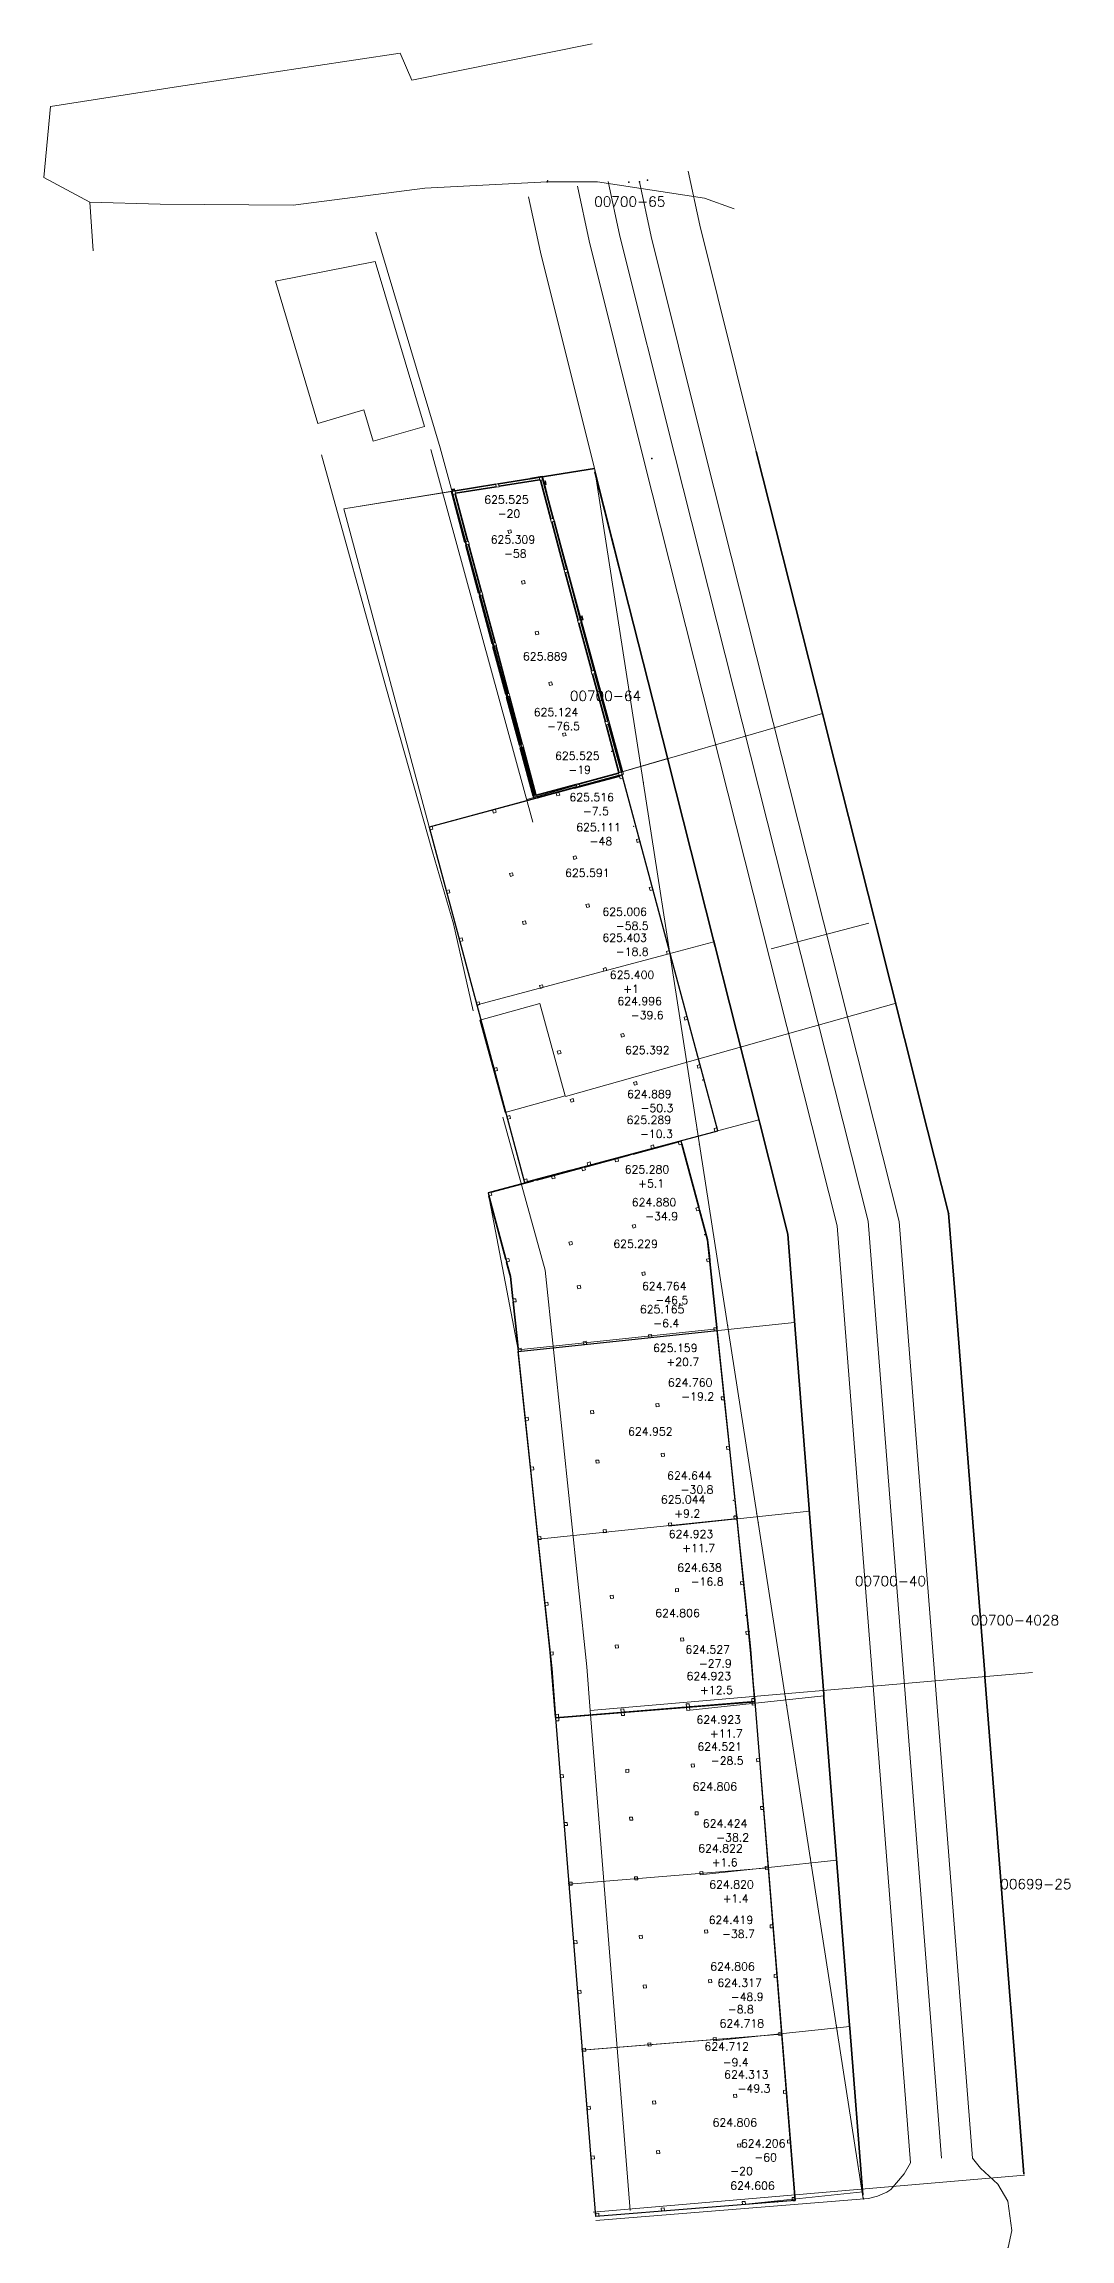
# Model space of a CAD drawing. Header units: metres. Extents: x 7516654 to 7516757, y 4692118 to 4692450.
# Drawn here: x 7516654 to 7516756.6, y 4692230.3 to 4692449.8 of the extents above; entities that cross this region are included whole.
import ezdxf

# ---------------------------------------------------------------- set-up
doc = ezdxf.new("R2010")
doc.units = ezdxf.units.M
for name, color, linetype, lineweight in [('asfalt', 251, 'Continuous', 0), ('kati 0', 1, 'Continuous', 0), ('muri', 36, 'Continuous', 0), ('Ndarjet', 1, 'Continuous', 0), ('New_Structural - Bearing_Pen_No__184', 254, 'Continuous', 0), ('New_Structural - Bearing_Pen_No__22', 8, 'Continuous', 35), ('nivelet model', 5, 'Continuous', 0), ('nr parcela', 7, 'Continuous', 0), ('objektet e zhvndosura', 3, 'Continuous', 13), ('objket', 30, 'Continuous', 0), ('parking', 3, 'Continuous', 13), ('ref', 3, 'Continuous', 13), ('rrgue projekt', 8, 'Continuous', 35), ('shtylla def', 7, 'Continuous', 0)]:
    doc.layers.add(name, color=color, linetype=linetype, lineweight=lineweight)
doc.styles.get("Standard").update_dxf_attribs({"font": 'simplex.shx'})

msp = doc.modelspace()

# ---------------------------------------------------------------- linework, layer by layer
at = {"elevation": 625.39}
msp.add_lwpolyline([(7516721.38, 4692341.11), (7516711.83, 4692376.65), (7516692.51, 4692371.46), (7516702.06, 4692335.92), (7516721.38, 4692341.11)], dxfattribs=at)
for points in [[(7516701.43, 4692319.04), (7516721.32, 4692321.13), (7516720.37, 4692330.2), (7516717.72, 4692340.07), (7516698.4, 4692334.89), (7516700.64, 4692326.54), (7516701.43, 4692319.04)], [(7516705.16, 4692282.45), (7516704.6, 4692288.99), (7516704.08, 4692293.94), (7516703.39, 4692300.52), (7516702.65, 4692307.47), (7516702.13, 4692312.43), (7516701.43, 4692319.04), (7516721.32, 4692321.13)], [(7516705.16, 4692282.45), (7516725.1, 4692284.06), (7516724.52, 4692290.79), (7516723.97, 4692296.04), (7516723.28, 4692302.59), (7516722.54, 4692309.57), (7516722.02, 4692314.52), (7516721.32, 4692321.13)]]:
    msp.add_lwpolyline(points)
msp.add_lwpolyline([(7516725.1, 4692284.01), (7516729.14, 4692234.17), (7516709.2, 4692232.56), (7516705.17, 4692282.4)], close=True)
for p in [(7516704.31, 4692435.98, 626.15), (7516712.48, 4692435.96, 626.19), (7516713.54, 4692435.99, 626.19), (7516714.35, 4692436.16, 626.19), (7516714.79, 4692408.32, 625.75)]:
    msp.add_point(p)
at = {"layer": 'asfalt'}
for points in [[(7516654.63, 4692443.53, 625.43), (7516667.44, 4692445.51, 625.7), (7516689.6, 4692448.86, 626.02), (7516690.77, 4692446.16, 626.11), (7516708.82, 4692449.78, 626.49)], [(7516654.63, 4692443.53, 625.43), (7516653.96, 4692436.43, 625.49), (7516658.56, 4692433.96, 625.5)], [(7516723.03, 4692433.3, 626.45), (7516720.06, 4692434.34, 626.39), (7516709.36, 4692435.97, 626.19), (7516704.31, 4692435.98, 626.15), (7516692.07, 4692435.36, 625.89), (7516678.89, 4692433.66, 625.69), (7516665.61, 4692433.76, 625.62), (7516658.56, 4692433.96, 625.5), (7516658.89, 4692429.08, 625.49)]]:
    msp.add_polyline3d(points, dxfattribs=at)
at = {"layer": 'kati 0', "color": 7, "flags": 128}
msp.add_lwpolyline([(7516685.97, 4692413.18), (7516681.37, 4692411.81), (7516677.14, 4692426.04), (7516687.11, 4692428.01), (7516692.05, 4692411.52), (7516686.91, 4692410.04), (7516685.97, 4692413.18)], dxfattribs=at)
at = {"layer": 'muri', "flags": 128}
for points, elevation in [([(7516688.16, 4692385.49), (7516681.75, 4692408.7)], 626.01), ([(7516702.89, 4692371.95), (7516692.67, 4692409.22)], 626.03), ([(7516688.16, 4692385.49), (7516692.84, 4692368.98), (7516694.95, 4692361.8), (7516696.92, 4692353.1)], 626.01), ([(7516731.86, 4692382.84), (7516726.21, 4692381.17), (7516702.27, 4692374.22)], 626.45), ([(7516736.5, 4692361.88), (7516726.72, 4692359.29)], 626.5), ([(7516706.16, 4692344.52), (7516739.24, 4692353.85)], 625.66)]:
    msp.add_lwpolyline(points, dxfattribs=dict(at, elevation=elevation))
at = {"layer": 'Ndarjet', "flags": 128}
for points in [[(7516687.17, 4692430.94), (7516693.61, 4692409.4), (7516703.14, 4692374.47)], [(7516699.87, 4692342.48), (7516704.1, 4692327.18), (7516708.27, 4692287.52), (7516708.61, 4692283.15), (7516712.61, 4692233.17)], [(7516708.61, 4692283.15), (7516752.87, 4692286.96)], [(7516708.93, 4692233), (7516752.06, 4692236.7)]]:
    msp.add_lwpolyline(points, dxfattribs=at)
at = {"layer": 'Ndarjet', "elevation": 626.2, "flags": 128}
msp.add_lwpolyline([(7516703.14, 4692374.47), (7516716.37, 4692378.32)], dxfattribs=at)
at = {"layer": 'New_Structural - Bearing_Pen_No__184', "color": 254, "linetype": 'Continuous', "lineweight": 0}
for points in [[(7516695.07, 4692405.09), (7516695.04, 4692405.28), (7516694.85, 4692405.25), (7516694.88, 4692405.06)], [(7516695.01, 4692405.24), (7516694.9, 4692405.22), (7516694.92, 4692405.09), (7516695.03, 4692405.1)], [(7516704.02, 4692405.66), (7516704.22, 4692405.71), (7516704.14, 4692406.09), (7516703.94, 4692406.05)], [(7516704.16, 4692405.76), (7516704.11, 4692406), (7516703.97, 4692405.97), (7516704.03, 4692405.73)], [(7516707.7, 4692392.14), (7516707.9, 4692392.19), (7516707.81, 4692392.58), (7516707.61, 4692392.53)], [(7516707.83, 4692392.24), (7516707.78, 4692392.48), (7516707.64, 4692392.45), (7516707.7, 4692392.21)]]:
    msp.add_lwpolyline(points, close=True, dxfattribs=at)
at = {"layer": 'New_Structural - Bearing_Pen_No__22', "color": 8, "linetype": 'Continuous', "lineweight": 35}
for points in [[(7516709.05, 4692407.33), (7516699.46, 4692405.78)], [(7516694.73, 4692405.02), (7516694.8, 4692404.78)], [(7516694.81, 4692405.04), (7516694.78, 4692405.03)], [(7516694.78, 4692405.03), (7516696.14, 4692399.98)], [(7516699.17, 4692405.74), (7516695.11, 4692405.08)], [(7516695.15, 4692404.84), (7516699.21, 4692405.49)], [(7516699.5, 4692405.54), (7516703.56, 4692406.19)], [(7516703.81, 4692406.51), (7516702.65, 4692406.32)], [(7516702.65, 4692406.3), (7516703.82, 4692406.49)], [(7516702.65, 4692406.32), (7516702.65, 4692406.3)], [(7516703.65, 4692406.15), (7516704.69, 4692402.27)], [(7516703.83, 4692406.51), (7516703.81, 4692406.51)], [(7516703.82, 4692406.49), (7516704.13, 4692405.33)], [(7516704.93, 4692402.34), (7516703.82, 4692406.48)], [(7516704.15, 4692405.33), (7516703.83, 4692406.51)], [(7516704.13, 4692405.33), (7516704.15, 4692405.33)], [(7516704.13, 4692405.32), (7516704.24, 4692404.91)], [(7516704.15, 4692405.32), (7516704.13, 4692405.32)], [(7516704.26, 4692404.91), (7516704.15, 4692405.32)], [(7516704.24, 4692404.91), (7516704.26, 4692404.91)], [(7516696.09, 4692399.96), (7516694.8, 4692404.78)], [(7516696.38, 4692400.04), (7516695.11, 4692404.78)], [(7516704.77, 4692401.98), (7516706.05, 4692397.2)], [(7516706.29, 4692397.27), (7516705.01, 4692402.05)], [(7516697.45, 4692394.89), (7516696.17, 4692399.67)], [(7516696.22, 4692399.69), (7516697.5, 4692394.91)], [(7516697.74, 4692394.97), (7516696.46, 4692399.75)], [(7516706.13, 4692396.91), (7516707.41, 4692392.13)], [(7516707.65, 4692392.2), (7516706.37, 4692396.98)], [(7516698.81, 4692389.82), (7516697.53, 4692394.6)], [(7516697.58, 4692394.62), (7516698.86, 4692389.84)], [(7516699.1, 4692389.9), (7516697.82, 4692394.68)], [(7516707.22, 4692393.81), (7516707.53, 4692392.64)], [(7516707.24, 4692393.81), (7516707.22, 4692393.81)], [(7516707.55, 4692392.65), (7516707.24, 4692393.81)], [(7516707.49, 4692391.84), (7516708.77, 4692387.06)], [(7516707.53, 4692392.64), (7516707.55, 4692392.65)], [(7516707.56, 4692392.64), (7516707.54, 4692392.63)], [(7516707.54, 4692392.63), (7516707.61, 4692392.34)], [(7516707.63, 4692392.35), (7516707.56, 4692392.64)], [(7516707.61, 4692392.34), (7516707.63, 4692392.35)], [(7516707.64, 4692392.34), (7516707.62, 4692392.33)], [(7516707.62, 4692392.33), (7516707.65, 4692392.2)], [(7516707.9, 4692391.37), (7516707.64, 4692392.34)], [(7516709.02, 4692387.13), (7516707.73, 4692391.91)], [(7516707.73, 4692391.91), (7516707.88, 4692391.37)], [(7516700.18, 4692384.75), (7516698.89, 4692389.53)], [(7516698.94, 4692389.55), (7516700.22, 4692384.77)], [(7516700.46, 4692384.83), (7516699.18, 4692389.61)], [(7516707.88, 4692391.37), (7516707.9, 4692391.37)], [(7516707.88, 4692391.36), (7516708.06, 4692390.69)], [(7516707.9, 4692391.36), (7516707.88, 4692391.36)], [(7516708.08, 4692390.69), (7516707.9, 4692391.36)], [(7516708.06, 4692390.69), (7516708.08, 4692390.69)], [(7516708.85, 4692386.77), (7516710.14, 4692381.99)], [(7516710.38, 4692382.06), (7516709.09, 4692386.84)], [(7516701.54, 4692379.68), (7516700.25, 4692384.46)], [(7516700.3, 4692384.48), (7516701.58, 4692379.69)], [(7516701.83, 4692379.76), (7516700.54, 4692384.54)], [(7516710.21, 4692381.7), (7516711.5, 4692376.92)], [(7516711.74, 4692376.99), (7516710.46, 4692381.77)], [(7516702.9, 4692374.61), (7516701.61, 4692379.39)], [(7516701.66, 4692379.41), (7516702.95, 4692374.62)], [(7516703.19, 4692374.69), (7516701.9, 4692379.47)], [(7516711.54, 4692376.57), (7516707, 4692375.35)], [(7516711.46, 4692376.86), (7516707.5, 4692375.8)], [(7516707.57, 4692375.55), (7516711.53, 4692376.62)], [(7516707.21, 4692375.72), (7516703.25, 4692374.65)], [(7516703.31, 4692374.41), (7516707.28, 4692375.48)], [(7516717.43, 4692340), (7516712.89, 4692338.78)], [(7516719.49, 4692333.46), (7516717.8, 4692339.78)], [(7516702.35, 4692336), (7516706.6, 4692337.14)], [(7516707.77, 4692337.4), (7516703.23, 4692336.18)], [(7516712.6, 4692338.7), (7516708.06, 4692337.48)], [(7516702.94, 4692336.1), (7516698.69, 4692334.96)], [(7516698.48, 4692334.6), (7516700.18, 4692328.27)], [(7516720.37, 4692330.2), (7516719.57, 4692333.17)], [(7516720.37, 4692330.2), (7516720.54, 4692328.62)], [(7516720.58, 4692328.15), (7516720.54, 4692328.62)], [(7516700.26, 4692327.98), (7516700.64, 4692326.54)], [(7516700.64, 4692326.54), (7516700.88, 4692324.29)], [(7516721.29, 4692321.43), (7516720.6, 4692328.04)], [(7516700.91, 4692323.99), (7516701.3, 4692320.33)], [(7516701.3, 4692320.33), (7516701.4, 4692319.34)], [(7516723.28, 4692302.61), (7516723.03, 4692302.58)], [(7516723.31, 4692302.34), (7516723.28, 4692302.59)], [(7516724.51, 4692290.97), (7516724.49, 4692291.09)], [(7516725.1, 4692284.06), (7516725.08, 4692284.31)], [(7516705.16, 4692282.45), (7516705.14, 4692282.7)], [(7516706.5, 4692265.92), (7516706.49, 4692265.91)], [(7516706.49, 4692265.91), (7516706.51, 4692265.67)], [(7516706.51, 4692265.67), (7516706.52, 4692265.67)], [(7516707.85, 4692249.31), (7516707.82, 4692249.31)], [(7516707.82, 4692249.31), (7516707.84, 4692249.06)], [(7516707.84, 4692249.06), (7516707.87, 4692249.06)], [(7516728.89, 4692234.15), (7516729.14, 4692234.17)]]:
    msp.add_lwpolyline(points, dxfattribs=at)
at = {"layer": 'nivelet model', "flags": 128}
for points, elevation in [([(7516703.83, 4692406.51), (7516683.97, 4692403.29), (7516692.51, 4692371.51), (7516711.82, 4692376.7)], 625.89), ([(7516697.3, 4692353.69), (7516692.52, 4692371.46), (7516711.83, 4692376.65), (7516716.62, 4692358.84)], 625.59), ([(7516716.62, 4692358.84), (7516721.39, 4692341.11), (7516702.08, 4692335.9), (7516697.3, 4692353.69)], 625.39), ([(7516717.73, 4692340.08), (7516720.38, 4692330.21), (7516721.32, 4692321.31), (7516701.43, 4692319.21), (7516698.41, 4692334.89)], 625.23), ([(7516721.32, 4692321.31), (7516723.33, 4692302.35), (7516703.43, 4692300.28), (7516701.43, 4692319.21)], 624.95), ([(7516723.33, 4692302.35), (7516725.12, 4692284.07), (7516705.19, 4692282.45), (7516704.8, 4692287.34), (7516703.43, 4692300.27)], 624.81), ([(7516725.13, 4692284.02), (7516705.19, 4692282.4), (7516706.52, 4692265.79), (7516726.46, 4692267.4)], 624.81), ([(7516726.46, 4692267.4), (7516706.52, 4692265.79), (7516707.86, 4692249.19), (7516708.6, 4692249.25), (7516726.02, 4692250.65), (7516727.79, 4692250.79)], 624.81), ([(7516727.8, 4692250.78), (7516729.13, 4692234.16), (7516709.19, 4692232.56), (7516707.86, 4692249.18), (7516727.8, 4692250.78)], 624.81)]:
    msp.add_lwpolyline(points, close=True, dxfattribs=dict(at, elevation=elevation))
at = {"layer": 'nivelet model', "elevation": 625.75, "flags": 128}
msp.add_lwpolyline([(7516694.75, 4692405.04), (7516703.01, 4692374.33)], dxfattribs=at)
at = {"layer": 'nivelet model'}
for points in [[(7516743.76, 4692238.4, 623.6), (7516736.42, 4692332.07, 624.8), (7516717.08, 4692408.62, 625.75), (7516711.6, 4692430.55, 626.1), (7516710.43, 4692436.01, 626.19)], [(7516746.87, 4692238.38, 623.6), (7516739.53, 4692332.04, 624.8), (7516720.19, 4692408.6, 625.75), (7516714.71, 4692430.52, 626.1), (7516713.54, 4692435.99, 626.19)], [(7516740.67, 4692237.93, 623.6), (7516733.33, 4692331.6, 624.8), (7516713.99, 4692408.15, 625.75), (7516708.51, 4692430.08, 625.21), (7516707.34, 4692435.55, 626.19)], [(7516747.94, 4692224.64, 623.47), (7516748.47, 4692226.89, 623.5), (7516749.36, 4692227.69, 623.35), (7516750.42, 4692229.46, 623.48), (7516750.8, 4692231.17, 623.47), (7516750.4, 4692234.1, 623.55), (7516749.41, 4692235.8, 623.59), (7516747.66, 4692237.39, 623.6), (7516746.87, 4692238.38, 623.6)], [(7516740.67, 4692237.93, 623.6), (7516740.04, 4692236.82, 623.59), (7516738.7, 4692235.25, 623.44), (7516738.28, 4692234.97, 623.57), (7516737.37, 4692234.59, 623.56), (7516736.46, 4692234.34, 623.55), (7516709.17, 4692232.14, 623.41)]]:
    msp.add_polyline3d(points, dxfattribs=at)
at = {"layer": 'objektet e zhvndosura', "linetype": 'Continuous', "flags": 128}
for points in [[(7516694.73, 4692405.02), (7516683.97, 4692403.29), (7516692.5, 4692371.51), (7516702.98, 4692374.32)], [(7516703.83, 4692406.52), (7516694.8, 4692405.03), (7516703.16, 4692374.37), (7516711.95, 4692376.76)], [(7516711.83, 4692376.65), (7516692.51, 4692371.46), (7516702.06, 4692335.92), (7516721.37, 4692341.11), (7516713.59, 4692370.08)], [(7516720.53, 4692328.7), (7516720.37, 4692330.2), (7516719.4, 4692333.8), (7516717.72, 4692340.07), (7516698.4, 4692334.89), (7516700.64, 4692326.54), (7516703.16, 4692302.63), (7516704.78, 4692287.33), (7516705.17, 4692282.4), (7516705.19, 4692282.4), (7516725.1, 4692284.01), (7516725.1, 4692283.99), (7516725.1, 4692283.99), (7516724.68, 4692289.29), (7516724.21, 4692293.79), (7516723.71, 4692298.46), (7516723.05, 4692304.73)], [(7516725.74, 4692276.12), (7516725.35, 4692280.9), (7516725.1, 4692283.99), (7516705.19, 4692282.4), (7516705.17, 4692282.4), (7516709.2, 4692232.56), (7516729.1, 4692234.17)]]:
    msp.add_lwpolyline(points, close=True, dxfattribs=at)
at = {"layer": 'objket', "flags": 128}
for points, elevation in [([(7516703.59, 4692353.82), (7516697.58, 4692352.16)], 628.48), ([(7516706.11, 4692344.61), (7516703.59, 4692353.82)], 628.48), ([(7516700.1, 4692342.95), (7516697.58, 4692352.16)], 625.5), ([(7516706.11, 4692344.61), (7516700.1, 4692342.95)], 628.48)]:
    msp.add_lwpolyline(points, dxfattribs=dict(at, elevation=elevation))
at = {"layer": 'parking', "elevation": 626.19}
for points in [[(7516751.85, 4692238.77), (7516744.48, 4692332.86), (7516725.04, 4692409.82), (7516719.58, 4692431.65), (7516718.43, 4692437.04)], [(7516735.94, 4692234.3), (7516728.38, 4692330.78), (7516709.14, 4692406.93), (7516703.64, 4692428.95), (7516702.45, 4692434.5)]]:
    msp.add_lwpolyline(points, dxfattribs=at)
at = {"layer": 'ref', "color": 6}
msp.add_line((7516735.93, 4692234.33, 624.21), (7516709.04, 4692407.36, 625.31), dxfattribs=at)
at = {"layer": 'ref', "flags": 128}
for points in [[(7516709.98, 4692357.05), (7516721, 4692360.01)], [(7516714.74, 4692339.32), (7516725.49, 4692342.21)], [(7516714.79, 4692320.44), (7516729.07, 4692321.95)], [(7516716.48, 4692301.58), (7516730.55, 4692303.07)], [(7516718.28, 4692283.16), (7516731.99, 4692284.61)], [(7516719.61, 4692266.73), (7516733.28, 4692268.17)], [(7516720.96, 4692250.12), (7516734.58, 4692251.56)], [(7516723.85, 4692233.75), (7516735.88, 4692235.02)]]:
    msp.add_lwpolyline(points, dxfattribs=at)
at = {"layer": 'ref'}
for p in [(7516704.35, 4692436.09, 626.11), (7516709.05, 4692407.33, 625.71), (7516707.71, 4692378.78, 625.89), (7516710.77, 4692379.03, 625.91), (7516712.98, 4692371.54, 625.59), (7516719.87, 4692346.18, 625.39), (7516720.06, 4692330.72, 625.23), (7516722.95, 4692304.17, 624.95), (7516723.43, 4692300.54, 624.81), (7516724.17, 4692292.65, 624.83), (7516727.37, 4692234.02, 624.86), (7516727.38, 4692234.05, 624.86), (7516735.94, 4692234.3, 624.61)]:
    msp.add_point(p, dxfattribs=at)
at = {"layer": 'ref', "color": 6}
for p in [(7516709.1, 4692406.96, 625.49), (7516713.62, 4692377.87, 625.12), (7516713.92, 4692375.96, 625.11), (7516716.48, 4692359.52, 625.01), (7516716.73, 4692357.91, 625), (7516719.31, 4692341.25, 624.89), (7516719.55, 4692339.75, 624.88), (7516722.36, 4692321.67, 624.76), (7516722.46, 4692321.02, 624.76), (7516725.28, 4692302.86, 624.64), (7516725.43, 4692301.92, 624.64), (7516728.13, 4692284.52, 624.53), (7516728.27, 4692283.62, 624.52), (7516730.64, 4692268.41, 624.42), (7516730.76, 4692267.64, 624.42), (7516733.24, 4692251.68, 624.32), (7516733.33, 4692251.1, 624.31), (7516735.93, 4692234.38, 624.21)]:
    msp.add_point(p, dxfattribs=at)
at = {"layer": 'rrgue projekt'}
for points in [[(7516725.21, 4692409.03, 625.49), (7516732.46, 4692380.45, 625.3), (7516732.54, 4692380.15, 625.29), (7516737.06, 4692362.25, 625.19), (7516737.22, 4692361.6, 625.18), (7516741.51, 4692344.62, 625.07), (7516741.68, 4692343.93, 625.06), (7516744.48, 4692332.86, 624.98), (7516745.16, 4692324.2, 624.94), (7516745.2, 4692323.73, 624.94), (7516746.63, 4692305.39, 624.82), (7516746.67, 4692304.91, 624.82), (7516748.09, 4692286.86, 624.71), (7516748.11, 4692286.51, 624.7), (7516749.38, 4692270.4, 624.6), (7516749.41, 4692269.95, 624.6), (7516750.68, 4692253.77, 624.5), (7516750.7, 4692253.46, 624.49), (7516752.01, 4692236.79, 624.39)], [(7516709.1, 4692406.96, 625.49), (7516716.36, 4692378.38, 625.3), (7516716.43, 4692378.08, 625.29), (7516720.95, 4692360.17, 625.19), (7516721.12, 4692359.53, 625.18), (7516725.41, 4692342.54, 625.07), (7516725.58, 4692341.86, 625.06), (7516728.38, 4692330.78, 624.98), (7516729.05, 4692322.13, 624.94), (7516729.09, 4692321.66, 624.94), (7516730.53, 4692303.31, 624.82), (7516730.57, 4692302.84, 624.82), (7516731.98, 4692284.79, 624.71), (7516732.01, 4692284.44, 624.7), (7516733.27, 4692268.33, 624.6), (7516733.31, 4692267.88, 624.6), (7516734.57, 4692251.7, 624.5), (7516734.6, 4692251.39, 624.49), (7516735.9, 4692234.71, 624.39)]]:
    msp.add_polyline3d(points, dxfattribs=at)
msp.add_point((7516744.48, 4692332.86, 624.98), dxfattribs=at)
at = {"layer": 'shtylla def', "color": 7, "linetype": 'Continuous'}
for points in [[(7516694.86, 4692404.74), (7516695.16, 4692404.79), (7516695.11, 4692405.08), (7516694.81, 4692405.04)], [(7516699.21, 4692405.44), (7516699.51, 4692405.49), (7516699.46, 4692405.78), (7516699.17, 4692405.74)], [(7516703.57, 4692406.14), (7516703.86, 4692406.19), (7516703.82, 4692406.48), (7516703.52, 4692406.44)], [(7516700.47, 4692400.83), (7516700.76, 4692400.91), (7516700.68, 4692401.2), (7516700.39, 4692401.12)], [(7516704.72, 4692401.97), (7516705.01, 4692402.05), (7516704.93, 4692402.34), (7516704.64, 4692402.26)], [(7516696.22, 4692399.69), (7516696.51, 4692399.76), (7516696.43, 4692400.05), (7516696.14, 4692399.98)], [(7516701.83, 4692395.76), (7516702.12, 4692395.84), (7516702.04, 4692396.13), (7516701.75, 4692396.05)], [(7516706.08, 4692396.9), (7516706.37, 4692396.98), (7516706.29, 4692397.27), (7516706, 4692397.19)], [(7516697.58, 4692394.62), (7516697.87, 4692394.69), (7516697.79, 4692394.98), (7516697.5, 4692394.91)], [(7516707.44, 4692391.83), (7516707.73, 4692391.91), (7516707.65, 4692392.2), (7516707.36, 4692392.12)], [(7516698.94, 4692389.55), (7516699.23, 4692389.62), (7516699.15, 4692389.91), (7516698.86, 4692389.84)], [(7516703.19, 4692390.69), (7516703.48, 4692390.77), (7516703.4, 4692391.05), (7516703.11, 4692390.98)], [(7516704.55, 4692385.62), (7516704.84, 4692385.69), (7516704.76, 4692385.98), (7516704.47, 4692385.91)], [(7516708.8, 4692386.76), (7516709.09, 4692386.84), (7516709.02, 4692387.13), (7516708.73, 4692387.05)], [(7516700.3, 4692384.48), (7516700.59, 4692384.55), (7516700.51, 4692384.84), (7516700.22, 4692384.77)], [(7516705.91, 4692380.55), (7516706.2, 4692380.62), (7516706.13, 4692380.91), (7516705.84, 4692380.84)], [(7516710.17, 4692381.69), (7516710.46, 4692381.77), (7516710.38, 4692382.06), (7516710.09, 4692381.98)], [(7516701.66, 4692379.41), (7516701.95, 4692379.48), (7516701.87, 4692379.77), (7516701.58, 4692379.69)], [(7516711.53, 4692376.62), (7516711.82, 4692376.7), (7516711.74, 4692376.99), (7516711.45, 4692376.91)], [(7516711.62, 4692376.28), (7516711.91, 4692376.36), (7516711.83, 4692376.65), (7516711.54, 4692376.57)], [(7516703.02, 4692374.33), (7516703.31, 4692374.41), (7516703.24, 4692374.7), (7516702.95, 4692374.62)], [(7516705.28, 4692374.58), (7516705.57, 4692374.65), (7516705.49, 4692374.94), (7516705.2, 4692374.87)], [(7516707.28, 4692375.48), (7516707.57, 4692375.55), (7516707.49, 4692375.84), (7516707.2, 4692375.77)], [(7516698.93, 4692372.87), (7516699.22, 4692372.95), (7516699.15, 4692373.24), (7516698.86, 4692373.16)], [(7516692.59, 4692371.17), (7516692.88, 4692371.25), (7516692.8, 4692371.54), (7516692.51, 4692371.46)], [(7516713.32, 4692369.94), (7516713.61, 4692370.02), (7516713.53, 4692370.31), (7516713.24, 4692370.23)], [(7516706.98, 4692368.24), (7516707.27, 4692368.32), (7516707.19, 4692368.61), (7516706.9, 4692368.53)], [(7516700.64, 4692366.54), (7516700.93, 4692366.62), (7516700.85, 4692366.91), (7516700.56, 4692366.83)], [(7516714.61, 4692365.14), (7516714.9, 4692365.21), (7516714.82, 4692365.5), (7516714.53, 4692365.42)], [(7516694.29, 4692364.84), (7516694.58, 4692364.91), (7516694.51, 4692365.2), (7516694.22, 4692365.12)], [(7516708.27, 4692363.43), (7516708.56, 4692363.51), (7516708.48, 4692363.8), (7516708.19, 4692363.72)], [(7516701.93, 4692361.73), (7516702.22, 4692361.81), (7516702.14, 4692362.1), (7516701.85, 4692362.02)], [(7516695.59, 4692360.03), (7516695.87, 4692360.1), (7516695.8, 4692360.39), (7516695.51, 4692360.32)], [(7516716.33, 4692358.75), (7516716.62, 4692358.83), (7516716.54, 4692359.12), (7516716.25, 4692359.04)], [(7516709.98, 4692357.05), (7516710.27, 4692357.13), (7516710.2, 4692357.42), (7516709.91, 4692357.34)], [(7516703.64, 4692355.34), (7516703.93, 4692355.42), (7516703.85, 4692355.71), (7516703.56, 4692355.63)], [(7516697.3, 4692353.64), (7516697.59, 4692353.72), (7516697.51, 4692354.01), (7516697.22, 4692353.93)], [(7516718.09, 4692352.17), (7516718.38, 4692352.25), (7516718.3, 4692352.54), (7516718.01, 4692352.46)], [(7516711.75, 4692350.47), (7516712.04, 4692350.55), (7516711.96, 4692350.84), (7516711.67, 4692350.76)], [(7516705.41, 4692348.77), (7516705.7, 4692348.85), (7516705.62, 4692349.14), (7516705.33, 4692349.06)], [(7516699.07, 4692347.06), (7516699.36, 4692347.14), (7516699.28, 4692347.43), (7516698.99, 4692347.35)], [(7516713.04, 4692345.66), (7516713.33, 4692345.74), (7516713.25, 4692346.03), (7516712.96, 4692345.95)], [(7516719.38, 4692347.36), (7516719.67, 4692347.44), (7516719.6, 4692347.73), (7516719.31, 4692347.65)], [(7516706.7, 4692343.96), (7516706.99, 4692344.04), (7516706.91, 4692344.33), (7516706.62, 4692344.25)], [(7516700.36, 4692342.26), (7516700.65, 4692342.33), (7516700.57, 4692342.62), (7516700.28, 4692342.54)], [(7516721.09, 4692341.03), (7516721.38, 4692341.11), (7516721.3, 4692341.39), (7516721.01, 4692341.32)], [(7516714.74, 4692339.32), (7516715.03, 4692339.4), (7516714.96, 4692339.69), (7516714.67, 4692339.61)], [(7516717.51, 4692339.71), (7516717.8, 4692339.78), (7516717.72, 4692340.07), (7516717.43, 4692340)], [(7516707.85, 4692337.11), (7516708.14, 4692337.19), (7516708.06, 4692337.48), (7516707.77, 4692337.4)], [(7516708.4, 4692337.62), (7516708.69, 4692337.7), (7516708.61, 4692337.99), (7516708.32, 4692337.91)], [(7516711.16, 4692338), (7516711.45, 4692338.08), (7516711.38, 4692338.37), (7516711.09, 4692338.29)], [(7516698.48, 4692334.6), (7516698.77, 4692334.67), (7516698.69, 4692334.96), (7516698.4, 4692334.89)], [(7516702.06, 4692335.92), (7516702.35, 4692336), (7516702.27, 4692336.29), (7516701.98, 4692336.21)], [(7516704.82, 4692336.3), (7516705.11, 4692336.38), (7516705.03, 4692336.67), (7516704.74, 4692336.59)], [(7516719.28, 4692333.09), (7516719.57, 4692333.17), (7516719.49, 4692333.46), (7516719.2, 4692333.38)], [(7516712.91, 4692331.38), (7516713.2, 4692331.46), (7516713.12, 4692331.75), (7516712.83, 4692331.67)], [(7516700.26, 4692327.98), (7516700.55, 4692328.06), (7516700.47, 4692328.35), (7516700.18, 4692328.27)], [(7516706.57, 4692329.68), (7516706.86, 4692329.76), (7516706.78, 4692330.05), (7516706.49, 4692329.97)], [(7516720.31, 4692327.99), (7516720.61, 4692328.05), (7516720.55, 4692328.34), (7516720.25, 4692328.28)], [(7516713.84, 4692326.65), (7516714.13, 4692326.71), (7516714.07, 4692327), (7516713.78, 4692326.94)], [(7516700.91, 4692323.99), (7516701.21, 4692324.02), (7516701.18, 4692324.32), (7516700.88, 4692324.29)], [(7516707.37, 4692325.31), (7516707.67, 4692325.38), (7516707.61, 4692325.67), (7516707.31, 4692325.61)], [(7516701.43, 4692319.04), (7516701.73, 4692319.07), (7516701.7, 4692319.37), (7516701.4, 4692319.34)], [(7516707.97, 4692319.73), (7516708.26, 4692319.76), (7516708.23, 4692320.06), (7516707.93, 4692320.02)], [(7516714.5, 4692320.41), (7516714.79, 4692320.44), (7516714.76, 4692320.74), (7516714.46, 4692320.71)], [(7516721.03, 4692321.1), (7516721.32, 4692321.13), (7516721.29, 4692321.43), (7516720.99, 4692321.4)], [(7516708.69, 4692312.82), (7516708.99, 4692312.85), (7516708.96, 4692313.15), (7516708.66, 4692313.11)], [(7516715.22, 4692313.5), (7516715.52, 4692313.54), (7516715.49, 4692313.83), (7516715.19, 4692313.8)], [(7516721.75, 4692314.19), (7516722.05, 4692314.22), (7516722.02, 4692314.52), (7516721.72, 4692314.49)], [(7516702.16, 4692312.13), (7516702.46, 4692312.16), (7516702.43, 4692312.46), (7516702.13, 4692312.43)], [(7516715.75, 4692308.55), (7516716.04, 4692308.58), (7516716.01, 4692308.88), (7516715.71, 4692308.85)], [(7516722.28, 4692309.24), (7516722.58, 4692309.27), (7516722.54, 4692309.57), (7516722.25, 4692309.54)], [(7516702.69, 4692307.17), (7516702.98, 4692307.21), (7516702.95, 4692307.5), (7516702.65, 4692307.47)], [(7516709.22, 4692307.86), (7516709.51, 4692307.9), (7516709.48, 4692308.19), (7516709.18, 4692308.16)], [(7516716.48, 4692301.58), (7516716.78, 4692301.61), (7516716.75, 4692301.91), (7516716.45, 4692301.88)], [(7516723.01, 4692302.26), (7516723.31, 4692302.29), (7516723.28, 4692302.59), (7516722.98, 4692302.56)], [(7516703.42, 4692300.22), (7516703.72, 4692300.25), (7516703.69, 4692300.55), (7516703.39, 4692300.52)], [(7516709.95, 4692300.9), (7516710.25, 4692300.94), (7516710.22, 4692301.23), (7516709.92, 4692301.2)], [(7516717.17, 4692295.02), (7516717.47, 4692295.05), (7516717.44, 4692295.35), (7516717.14, 4692295.32)], [(7516723.7, 4692295.71), (7516724, 4692295.74), (7516723.97, 4692296.04), (7516723.67, 4692296.01)], [(7516704.11, 4692293.64), (7516704.41, 4692293.67), (7516704.38, 4692293.97), (7516704.08, 4692293.94)], [(7516710.64, 4692294.33), (7516710.94, 4692294.36), (7516710.91, 4692294.66), (7516710.61, 4692294.63)], [(7516724.23, 4692290.76), (7516724.52, 4692290.79), (7516724.49, 4692291.09), (7516724.19, 4692291.05)], [(7516704.63, 4692288.69), (7516704.93, 4692288.72), (7516704.9, 4692289.02), (7516704.6, 4692288.99)], [(7516711.16, 4692289.38), (7516711.46, 4692289.41), (7516711.43, 4692289.71), (7516711.13, 4692289.68)], [(7516717.69, 4692290.07), (7516717.99, 4692290.1), (7516717.96, 4692290.4), (7516717.66, 4692290.37)], [(7516724.8, 4692284.04), (7516725.1, 4692284.06), (7516725.08, 4692284.36), (7516724.78, 4692284.34)], [(7516705.17, 4692282.45), (7516705.46, 4692282.47), (7516705.44, 4692282.77), (7516705.14, 4692282.75)], [(7516705.19, 4692282.1), (7516705.49, 4692282.12), (7516705.47, 4692282.42), (7516705.17, 4692282.4)], [(7516711.71, 4692282.98), (7516712.01, 4692283), (7516711.98, 4692283.3), (7516711.68, 4692283.28)], [(7516711.74, 4692282.63), (7516712.04, 4692282.65), (7516712.01, 4692282.95), (7516711.72, 4692282.93)], [(7516718.26, 4692283.5), (7516718.56, 4692283.52), (7516718.53, 4692283.82), (7516718.23, 4692283.8)], [(7516718.28, 4692283.16), (7516718.58, 4692283.18), (7516718.56, 4692283.48), (7516718.26, 4692283.46)], [(7516724.83, 4692283.69), (7516725.13, 4692283.71), (7516725.1, 4692284.01), (7516724.81, 4692283.99)], [(7516718.74, 4692277.48), (7516719.04, 4692277.51), (7516719.02, 4692277.81), (7516718.72, 4692277.78)], [(7516725.29, 4692278.01), (7516725.59, 4692278.04), (7516725.56, 4692278.33), (7516725.26, 4692278.31)], [(7516705.65, 4692276.42), (7516705.95, 4692276.45), (7516705.93, 4692276.75), (7516705.63, 4692276.72)], [(7516712.2, 4692276.95), (7516712.5, 4692276.98), (7516712.47, 4692277.28), (7516712.17, 4692277.25)], [(7516725.68, 4692273.23), (7516725.98, 4692273.25), (7516725.95, 4692273.55), (7516725.65, 4692273.53)], [(7516706.04, 4692271.64), (7516706.34, 4692271.66), (7516706.32, 4692271.96), (7516706.02, 4692271.94)], [(7516712.59, 4692272.17), (7516712.88, 4692272.19), (7516712.86, 4692272.49), (7516712.56, 4692272.47)], [(7516719.13, 4692272.7), (7516719.43, 4692272.72), (7516719.41, 4692273.02), (7516719.11, 4692273)], [(7516719.61, 4692266.73), (7516719.91, 4692266.75), (7516719.89, 4692267.05), (7516719.59, 4692267.03)], [(7516726.16, 4692267.26), (7516726.46, 4692267.28), (7516726.43, 4692267.58), (7516726.14, 4692267.55)], [(7516706.52, 4692265.67), (7516706.82, 4692265.69), (7516706.8, 4692265.99), (7516706.5, 4692265.97)], [(7516713.07, 4692266.2), (7516713.37, 4692266.22), (7516713.34, 4692266.52), (7516713.04, 4692266.5)], [(7516707, 4692259.82), (7516707.3, 4692259.84), (7516707.27, 4692260.14), (7516706.97, 4692260.12)], [(7516713.54, 4692260.35), (7516713.84, 4692260.37), (7516713.82, 4692260.67), (7516713.52, 4692260.65)], [(7516720.09, 4692260.88), (7516720.39, 4692260.9), (7516720.36, 4692261.2), (7516720.06, 4692261.18)], [(7516726.63, 4692261.41), (7516726.93, 4692261.43), (7516726.91, 4692261.73), (7516726.61, 4692261.7)], [(7516713.94, 4692255.38), (7516714.24, 4692255.41), (7516714.22, 4692255.71), (7516713.92, 4692255.68)], [(7516720.49, 4692255.91), (7516720.79, 4692255.94), (7516720.76, 4692256.24), (7516720.47, 4692256.21)], [(7516727.03, 4692256.44), (7516727.33, 4692256.47), (7516727.31, 4692256.77), (7516727.01, 4692256.74)], [(7516707.4, 4692254.85), (7516707.7, 4692254.88), (7516707.67, 4692255.18), (7516707.37, 4692255.15)], [(7516707.87, 4692249.06), (7516708.17, 4692249.09), (7516708.14, 4692249.38), (7516707.84, 4692249.36)], [(7516714.41, 4692249.59), (7516714.71, 4692249.61), (7516714.69, 4692249.91), (7516714.39, 4692249.89)], [(7516720.96, 4692250.12), (7516721.26, 4692250.14), (7516721.23, 4692250.44), (7516720.93, 4692250.42)], [(7516727.5, 4692250.65), (7516727.8, 4692250.67), (7516727.78, 4692250.97), (7516727.48, 4692250.95)], [(7516722.99, 4692244.45), (7516723.29, 4692244.47), (7516723.26, 4692244.77), (7516722.96, 4692244.75)], [(7516727.97, 4692244.85), (7516728.27, 4692244.87), (7516728.25, 4692245.17), (7516727.95, 4692245.15)], [(7516708.34, 4692243.26), (7516708.64, 4692243.29), (7516708.61, 4692243.58), (7516708.31, 4692243.56)], [(7516714.88, 4692243.79), (7516715.18, 4692243.81), (7516715.16, 4692244.11), (7516714.86, 4692244.09)], [(7516708.74, 4692238.3), (7516709.04, 4692238.32), (7516709.01, 4692238.62), (7516708.71, 4692238.6)], [(7516715.28, 4692238.83), (7516715.58, 4692238.85), (7516715.56, 4692239.15), (7516715.26, 4692239.13)], [(7516723.39, 4692239.48), (7516723.69, 4692239.51), (7516723.67, 4692239.81), (7516723.37, 4692239.78)], [(7516728.37, 4692239.89), (7516728.67, 4692239.91), (7516728.65, 4692240.21), (7516728.35, 4692240.19)], [(7516723.85, 4692233.75), (7516724.15, 4692233.77), (7516724.13, 4692234.07), (7516723.83, 4692234.04)], [(7516728.84, 4692234.15), (7516729.14, 4692234.17), (7516729.11, 4692234.47), (7516728.81, 4692234.45)], [(7516709.2, 4692232.56), (7516709.5, 4692232.58), (7516709.48, 4692232.88), (7516709.18, 4692232.86)], [(7516715.75, 4692233.09), (7516716.05, 4692233.11), (7516716.02, 4692233.41), (7516715.72, 4692233.39)]]:
    msp.add_lwpolyline(points, close=True, dxfattribs=at)

# ---------------------------------------------------------------- texts
at = {"layer": 'nr parcela'}
for s, p in [('00700-65', (7516709.02, 4692433.51)), ('00700-64', (7516706.59, 4692384.09)), ('00700-40', (7516735.1, 4692295.59)), ('00700-4028', (7516746.7, 4692291.67)), ('00699-25', (7516749.65, 4692265.29))]:
    msp.add_text(s, height=1, dxfattribs=at).set_placement(p)
at = {"layer": 'ref', "color": 6}
for s, p in [('625.525', (7516698.02, 4692403.81)), ('625.525', (7516705.1, 4692378.19)), ('625.516', (7516706.54, 4692374.06)), ('625.403', (7516709.84, 4692360.01)), ('625.400', (7516710.58, 4692356.3)), ('625.289', (7516712.26, 4692341.79)), ('625.280', (7516712.07, 4692336.84)), ('625.165', (7516713.59, 4692322.86)), ('625.159', (7516714.9, 4692318.99)), ('625.044', (7516715.69, 4692303.84)), ('624.923', (7516716.48, 4692300.39)), ('624.923', (7516718.26, 4692286.19)), ('624.923', (7516719.25, 4692281.83)), ('624.822', (7516719.43, 4692268.96)), ('624.820', (7516720.53, 4692265.35)), ('624.718', (7516721.56, 4692251.46)), ('624.712', (7516720.05, 4692249.15)), ('624.606', (7516722.63, 4692235.24))]:
    msp.add_text(s, height=0.8, dxfattribs=at).set_placement(p)
at = {"layer": 'ref', "color": 1}
for s, p in [('-20', (7516699.36, 4692402.41)), ('-19', (7516706.44, 4692376.8)), ('-7.5', (7516707.88, 4692372.66)), ('-18.8', (7516711.18, 4692358.61)), ('+1', (7516711.92, 4692354.9)), ('-10.3', (7516713.6, 4692340.39)), ('+5.1', (7516713.41, 4692335.44)), ('-6.4', (7516714.93, 4692321.46)), ('+20.7', (7516716.24, 4692317.59)), ('+9.2', (7516717.03, 4692302.44)), ('+11.7', (7516717.82, 4692298.99)), ('+12.5', (7516719.6, 4692284.79)), ('+11.7', (7516720.59, 4692280.43)), ('+1.6', (7516720.77, 4692267.56)), ('+1.4', (7516721.87, 4692263.95)), ('-8.8', (7516722.38, 4692252.87)), ('-9.4', (7516721.87, 4692247.57)), ('-20', (7516722.63, 4692236.7))]:
    msp.add_text(s, height=0.8, dxfattribs=at).set_placement(p)
at = {"layer": 'ref', "color": 5}
for s, p in [('625.309', (7516698.66, 4692399.82)), ('625.124', (7516702.97, 4692382.56)), ('625.111', (7516707.22, 4692371.06)), ('625.006', (7516709.84, 4692362.6)), ('624.996', (7516711.34, 4692353.67)), ('624.889', (7516712.31, 4692344.38)), ('624.880', (7516712.78, 4692333.56)), ('624.764', (7516713.8, 4692325.18)), ('624.760', (7516716.39, 4692315.54)), ('624.644', (7516716.32, 4692306.23)), ('624.638', (7516717.33, 4692297.03)), ('624.527', (7516718.15, 4692288.85)), ('624.521', (7516719.34, 4692279.13)), ('624.424', (7516719.89, 4692271.45)), ('624.419', (7516720.47, 4692261.8)), ('624.317', (7516721.34, 4692255.52)), ('624.313', (7516722.02, 4692246.35)), ('624.206', (7516723.7, 4692239.46))]:
    msp.add_text(s, height=0.8, dxfattribs=at).set_placement(p)
at = {"layer": 'ref', "color": 4}
for s, p in [('-58', (7516700, 4692398.42)), ('-76.5', (7516704.31, 4692381.16)), ('-48', (7516708.56, 4692369.66)), ('-58.5', (7516711.18, 4692361.2)), ('-39.6', (7516712.68, 4692352.27)), ('-50.3', (7516713.65, 4692342.98)), ('-34.9', (7516714.12, 4692332.16)), ('-46.5', (7516715.14, 4692323.78)), ('-19.2', (7516717.73, 4692314.14)), ('-30.8', (7516717.66, 4692304.83)), ('-16.8', (7516718.67, 4692295.63)), ('-27.9', (7516719.49, 4692287.45)), ('-28.5', (7516720.68, 4692277.73)), ('-38.2', (7516721.23, 4692270.05)), ('-38.7', (7516721.81, 4692260.41)), ('-48.9', (7516722.68, 4692254.12)), ('-49.3', (7516723.36, 4692244.95)), ('-60', (7516725.04, 4692238.06))]:
    msp.add_text(s, height=0.8, dxfattribs=at).set_placement(p)
at = {"layer": 'ref'}
for s, p in [('625.889', (7516701.89, 4692388.14)), ('625.591', (7516706.11, 4692366.49)), ('625.392', (7516712.11, 4692348.78)), ('625.229', (7516710.93, 4692329.4)), ('624.952', (7516712.41, 4692310.64)), ('624.806', (7516715.13, 4692292.49)), ('624.806', (7516718.86, 4692275.14)), ('624.806', (7516720.63, 4692257.15)), ('624.806', (7516720.86, 4692241.55))]:
    msp.add_text(s, height=0.8, dxfattribs=at).set_placement(p)

doc.saveas('drawing.dxf')
